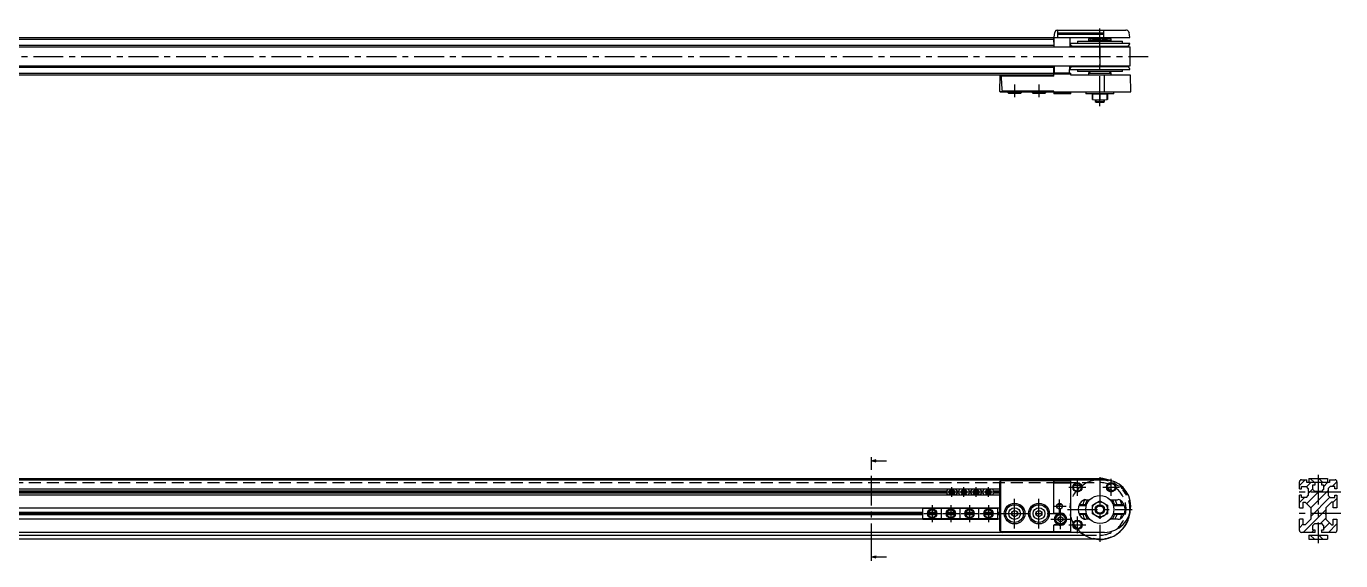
# Model space of a CAD drawing. Extents: x 0 to 1403, y -8 to 367.
# Drawn here: x 701 to 1403, y 82 to 367 of the extents above; entities that cross this region are included whole.
import ezdxf

# ---------------------------------------------------------------- set-up
doc = ezdxf.new("R2010")
doc.units = 0
doc.header["$LTSCALE"] = 0.5
for name, pattern in [('CENTER', [50.8, 31.75, -6.35, 6.35, -6.35]), ('DASHED', [19.05, 12.7, -6.35]), ('PHANTOM', [63.5, 31.75, -6.35, 6.35, -6.35, 6.35, -6.35])]:
    doc.linetypes.add(name, pattern=pattern)
for name, color, linetype in [('MSM_CENTER', 1, 'CENTER'), ('MSM_CONTINUOUS', 7, 'CONTINUOUS'), ('MSM_DASHED', 4, 'DASHED'), ('MSM_IMAGINARY', 6, 'PHANTOM'), ('MSM_NARROW', 5, 'CONTINUOUS')]:
    doc.layers.add(name, color=color, linetype=linetype)

msp = doc.modelspace()

# ---------------------------------------------------------------- linework, layer by layer
at = {"layer": 'MSM_CENTER'}
for p, q in [((1274.1, 324.2), (1274.1, 366.7)), ((247.9, 350.7), (1299.84, 350.7)), ((1228.6, 335.7), (1228.6, 328.95)), ((1241.6, 335.7), (1241.6, 328.95)), ((1152.18, 85.9), (1152.18, 133.1)), ((1274.1, 126.4), (1274.1, 92)), ((1390.6, 127.7), (1390.6, 91.3)), ((1195.1, 116), (1195.1, 121)), ((1201.6, 116), (1201.6, 121)), ((1208.1, 116), (1208.1, 121)), ((1214.6, 116), (1214.6, 121)), ((1257.6, 121), (1266.6, 121)), ((1262.1, 116.5), (1262.1, 125.5)), ((1275.6, 121), (1284.6, 121)), ((1280.1, 116.5), (1280.1, 125.5)), ((1197.6, 118.5), (1192.6, 118.5)), ((1204.1, 118.5), (1199.1, 118.5)), ((1210.6, 118.5), (1205.6, 118.5)), ((1217.1, 118.5), (1212.1, 118.5)), ((1228.6, 98.97), (1228.6, 115.03)), ((1241.6, 98.97), (1241.6, 115.03)), ((1252.6, 107.5), (1252.6, 114.5)), ((1402.6, 118.5), (1378.6, 118.5)), ((1180.1, 107), (1189.1, 107)), ((1184.6, 111.5), (1184.6, 102.5)), ((1190.1, 107), (1199.1, 107)), ((1194.6, 111.5), (1194.6, 102.5)), ((1200.1, 107), (1209.1, 107)), ((1204.6, 111.5), (1204.6, 102.5)), ((1210.1, 107), (1219.1, 107)), ((1214.6, 111.5), (1214.6, 102.5)), ((1220.58, 107), (1249.63, 107)), ((1249.1, 111), (1256.1, 111)), ((1253.1, 98.73), (1253.1, 109.27)), ((1256.9, 109.2), (1291.3, 109.2)), ((1262.1, 96.5), (1262.1, 105.5)), ((1402.6, 107), (1378.6, 107)), ((1247.85, 104), (1258.37, 104)), ((1257.6, 101), (1266.6, 101))]:
    msp.add_line(p, q, dxfattribs=at)
at = {"layer": 'MSM_CONTINUOUS'}
for p, q in [((1251.64, 364.7), (1250.7, 364.45)), ((1251.64, 363.22), (1251.64, 364.7)), ((1251.64, 364.7), (1287.87, 364.7)), ((1276.1, 364.7), (1276.1, 360.7)), ((1249.6, 359.7), (258.2, 359.7)), ((298.6, 360.7), (1290, 360.7)), ((1249.63, 362.25), (1249.6, 360.7)), ((1249.6, 360.7), (1249.6, 360.7)), ((1249.6, 360.7), (1249.6, 360.7)), ((1249.6, 360.7), (1249.6, 355.7)), ((1258.1, 360.5), (1249.6, 360.5)), ((1249.69, 355.7), (1249.6, 360.5)), ((1249.65, 362.26), (1249.63, 362.25)), ((1249.93, 363.22), (1249.65, 362.26)), ((1250.61, 364.45), (1249.9, 363.22)), ((1249.9, 363.22), (1249.93, 363.22)), ((1250.1, 360.7), (1250.1, 360.5)), ((1276.1, 364.45), (1250.61, 364.45)), ((1251.61, 360.7), (1251.65, 363.22)), ((1276.1, 362.25), (1251.63, 362.25)), ((1251.64, 363.22), (1276.1, 363.22)), ((1257.6, 360.7), (1257.6, 360.5)), ((1258.1, 360.5), (1258.01, 355.7)), ((1258.32, 357.7), (1289.89, 357.7)), ((1262.1, 358.7), (1262.1, 357.7)), ((1262.1, 358.7), (1286.1, 358.7)), ((1268.1, 360), (1268.1, 359.2)), ((1268.1, 360), (1280.1, 360)), ((1268.1, 359.2), (1280.1, 359.2)), ((1269.1, 358.93), (1269.1, 358.83)), ((1270.1, 360.7), (1270.1, 360)), ((1270.1, 359.1), (1270.1, 358.7)), ((1274.66, 359.1), (1270.1, 359.1)), ((1278.1, 359.1), (1275.85, 359.1)), ((1278.1, 360), (1278.1, 360.7)), ((1278.1, 358.7), (1278.1, 359.1)), ((1280.1, 359.2), (1280.1, 360)), ((1286.1, 357.7), (1286.1, 358.7)), ((1289, 364.45), (1288.76, 364.54)), ((1289, 364.45), (1289.71, 363.22)), ((1289.97, 362.22), (1289.71, 363.22)), ((1290, 360.7), (1289.97, 362.22)), ((257.9, 355.7), (1290.3, 355.7)), ((298.6, 356.7), (1249.6, 356.7)), ((1258.6, 356.2), (1258.6, 355.7)), ((1258.6, 356.2), (1289.6, 356.2)), ((1259.21, 356.2), (1259.21, 355.7)), ((1261.22, 356.2), (1261.22, 355.7)), ((1264.43, 356.2), (1264.43, 355.7)), ((1268.53, 356.2), (1268.53, 355.7)), ((1274.1, 355.7), (1274.1, 345.7)), ((1279.71, 355.7), (1279.71, 356.2)), ((1283.81, 355.7), (1283.81, 356.2)), ((1287, 355.7), (1287, 356.2)), ((1289, 355.7), (1289, 356.2)), ((1289.6, 355.7), (1289.6, 356.2)), ((1290.3, 345.7), (1290.3, 355.7)), ((257.9, 345.7), (1290.3, 345.7)), ((1249.6, 344.7), (298.6, 344.7)), ((1249.6, 340.7), (1249.6, 345.7)), ((1249.93, 341.9), (1249.86, 345.7)), ((1257.84, 345.7), (1257.77, 341.9)), ((1258.32, 343.7), (1289.89, 343.7)), ((1258.6, 345.7), (1258.6, 345.2)), ((1258.6, 345.2), (1289.6, 345.2)), ((1259.21, 345.7), (1259.21, 345.2)), ((1261.22, 345.7), (1261.22, 345.2)), ((1262.1, 343.7), (1262.1, 342.7)), ((1264.43, 345.7), (1264.43, 345.2)), ((1268.53, 345.7), (1268.53, 345.2)), ((1279.71, 345.2), (1279.71, 345.7)), ((1283.81, 345.2), (1283.81, 345.7)), ((1286.1, 342.7), (1286.1, 343.7)), ((1287, 345.2), (1287, 345.7)), ((1289, 345.2), (1289, 345.7)), ((1289.6, 345.2), (1289.6, 345.7)), ((1249.6, 340.7), (258.73, 340.7)), ((298.29, 341.7), (1258.6, 341.7)), ((1220.75, 340.21), (1220.61, 332.21)), ((1221.04, 340.65), (1220.75, 340.21)), ((1221.04, 340.65), (1221.45, 340.21)), ((1249.59, 340.21), (1221.45, 340.21)), ((1249.59, 340.21), (1249.61, 341.21)), ((1258.6, 341.21), (1249.61, 341.21)), ((1249.93, 341.9), (1257.77, 341.9)), ((1258.6, 340.7), (1258.6, 341.7)), ((1290.44, 340.7), (1258.6, 340.7)), ((1286.1, 342.7), (1262.1, 342.7)), ((1269.1, 342.7), (1268.1, 341.7)), ((1268.1, 341.7), (1268.1, 340.7)), ((1268.1, 341.7), (1280.1, 341.7)), ((1276.6, 331.7), (1276.6, 340.7)), ((1280.1, 341.7), (1279.1, 342.7)), ((1280.1, 340.7), (1280.1, 341.7)), ((1290.6, 331.7), (1290.44, 340.7)), ((1220.61, 332.21), (1221.04, 331.7)), ((1221.94, 332.21), (1221.04, 331.7)), ((1221.11, 331.7), (1290.6, 331.7)), ((1249.59, 332.21), (1221.94, 332.21)), ((1231.73, 330.95), (1225.48, 330.95)), ((1244.73, 330.95), (1238.48, 330.95)), ((1249.6, 331.7), (1249.59, 332.21)), ((1249.6, 331.7), (1249.62, 330.7)), ((1249.61, 331.19), (1258.6, 331.19)), ((1258.6, 330.7), (1249.62, 330.7)), ((1258.6, 330.7), (1258.6, 331.7)), ((1266.6, 331.7), (1266.6, 330.7)), ((1281.6, 330.7), (1266.6, 330.7)), ((1270.1, 330.54), (1272.1, 330.7)), ((1270.1, 327.66), (1270.1, 330.54)), ((1270.13, 330.54), (1270.13, 327.66)), ((1272.1, 330.7), (1274.07, 330.54)), ((1274.07, 327.66), (1274.07, 330.54)), ((1274.13, 330.54), (1274.07, 330.54)), ((1274.13, 330.54), (1276.1, 330.7)), ((1274.13, 330.54), (1274.13, 327.66)), ((1276.1, 330.7), (1278.1, 330.54)), ((1278.07, 327.66), (1278.07, 330.54)), ((1278.1, 330.54), (1278.1, 327.66)), ((1281.6, 330.7), (1281.6, 331.7)), ((1270.13, 327.66), (1270.1, 327.66)), ((1270.13, 327.66), (1272.1, 327.5)), ((1271.6, 327.54), (1271.6, 326.7)), ((1271.6, 326.7), (1272.1, 326.2)), ((1271.6, 326.7), (1276.6, 326.7)), ((1272.1, 327.5), (1274.07, 327.66)), ((1272.1, 327.5), (1276.1, 327.5)), ((1272.1, 326.2), (1276.1, 326.2)), ((1274.07, 327.66), (1274.13, 327.66)), ((1274.13, 327.66), (1276.1, 327.5)), ((1276.1, 327.5), (1278.07, 327.66)), ((1276.1, 326.2), (1276.6, 326.7)), ((1276.6, 326.7), (1276.6, 327.54)), ((1278.1, 327.66), (1278.07, 327.66)), ((1152.18, 133.1), (1152.18, 137.1)), ((1152.18, 135.1), (1154.68, 135.77)), ((1152.18, 135.1), (1160.18, 135.1)), ((1154.68, 134.43), (1152.18, 135.1)), ((274.1, 125.7), (1274.1, 125.7)), ((298.6, 125), (1276.6, 125)), ((301.6, 120.2), (1220.61, 120.2)), ((1192.91, 120.2), (1191.93, 118.5)), ((1194.24, 118.47), (1194.64, 119.23)), ((1194.64, 119.23), (1195.5, 119.27)), ((1195.5, 119.27), (1195.97, 118.53)), ((1198.28, 118.5), (1197.3, 120.2)), ((1199.41, 120.2), (1198.43, 118.5)), ((1204.78, 118.5), (1203.8, 120.2)), ((1205.91, 120.2), (1204.93, 118.5)), ((1211.28, 118.5), (1210.3, 120.2)), ((1212.41, 120.2), (1211.43, 118.5)), ((1213.74, 118.47), (1214.14, 119.23)), ((1214.14, 119.23), (1215, 119.27)), ((1215, 119.27), (1215.47, 118.53)), ((1217.78, 118.5), (1216.8, 120.2)), ((1220.61, 123.66), (1220.61, 98.34)), ((1221.11, 124.49), (1221.04, 124.56)), ((1221.11, 124.49), (1221.11, 97.51)), ((1249.6, 124.49), (1221.11, 124.49)), ((1249.59, 124.99), (1221.94, 124.99)), ((1249.6, 125), (1249.59, 124.99)), ((1249.6, 125), (1249.61, 124.99)), ((1249.6, 107.14), (1249.6, 124.49)), ((1249.61, 124.99), (1258.6, 124.99)), ((1249.62, 124.49), (1249.62, 123.74)), ((1258.6, 124.49), (1249.62, 124.49)), ((1249.62, 123.74), (1258.6, 123.74)), ((1249.62, 107.2), (1249.62, 123.24)), ((1258.6, 123.24), (1249.62, 123.24)), ((1258.6, 97), (1258.6, 125)), ((1263.91, 122), (1260.29, 122)), ((1263.91, 122.01), (1260.3, 122.01)), ((1380.6, 120.2), (1380.6, 124)), ((1380.6, 120.2), (1381.7, 120.2)), ((1381.6, 125), (1384.6, 125)), ((1381.7, 121.35), (1384.3, 121.35)), ((1381.7, 120.2), (1381.7, 121.35)), ((1385.3, 120.35), (1384.3, 121.35)), ((1384.6, 123.5), (1384.6, 125)), ((1396.6, 123.5), (1384.6, 123.5)), ((1385.3, 120.35), (1385.3, 119.02)), ((1385.6, 125.7), (1385.6, 123.5)), ((1385.6, 125.7), (1395.6, 125.7)), ((1387.75, 122.4), (1388.9, 122.4)), ((1387.75, 119.8), (1387.75, 122.4)), ((1387.75, 119.8), (1388.75, 118.8)), ((1388.9, 122.4), (1388.9, 123.5)), ((1392.3, 123.5), (1392.3, 122.4)), ((1392.3, 122.4), (1393.45, 122.4)), ((1392.45, 118.8), (1393.45, 119.8)), ((1393.45, 122.4), (1393.45, 119.8)), ((1395.6, 125.7), (1395.6, 123.5)), ((1396.9, 121.35), (1395.9, 120.35)), ((1395.9, 120.35), (1395.9, 119.02)), ((1396.6, 125), (1396.6, 123.5)), ((1396.6, 125), (1399.6, 125)), ((1399.5, 121.35), (1396.9, 121.35)), ((1399.5, 120.2), (1399.5, 121.35)), ((1400.6, 120.2), (1399.5, 120.2)), ((1400.6, 124), (1400.6, 120.2)), ((1192.23, 119.02), (301.6, 119.02)), ((1191.93, 118.5), (301.63, 118.5)), ((301.71, 117.98), (1192.23, 117.98)), ((1220.61, 116.8), (302.11, 116.8)), ((1191.93, 118.5), (1192.91, 116.8)), ((1194.7, 117.73), (1194.24, 118.47)), ((1195.56, 117.77), (1194.7, 117.73)), ((1195.97, 118.53), (1195.56, 117.77)), ((1197.3, 116.8), (1198.28, 118.5)), ((1198.73, 119.02), (1197.98, 119.02)), ((1197.98, 117.98), (1198.73, 117.98)), ((1198.43, 118.5), (1198.28, 118.5)), ((1198.43, 118.5), (1199.41, 116.8)), ((1202.83, 118.5), (1200.37, 118.5)), ((1202.72, 119.02), (1200.49, 119.02)), ((1200.49, 117.98), (1202.72, 117.98)), ((1203.8, 116.8), (1204.78, 118.5)), ((1205.23, 119.02), (1204.48, 119.02)), ((1204.48, 117.98), (1205.23, 117.98)), ((1204.93, 118.5), (1204.78, 118.5)), ((1204.93, 118.5), (1205.91, 116.8)), ((1209.33, 118.5), (1206.87, 118.5)), ((1209.22, 119.02), (1206.99, 119.02)), ((1206.99, 117.98), (1209.22, 117.98)), ((1210.3, 116.8), (1211.28, 118.5)), ((1211.73, 119.02), (1210.98, 119.02)), ((1210.98, 117.98), (1211.73, 117.98)), ((1211.43, 118.5), (1211.28, 118.5)), ((1211.43, 118.5), (1212.41, 116.8)), ((1214.2, 117.73), (1213.74, 118.47)), ((1215.06, 117.77), (1214.2, 117.73)), ((1215.47, 118.53), (1215.06, 117.77)), ((1216.8, 116.8), (1217.78, 118.5)), ((1220.61, 119.02), (1217.48, 119.02)), ((1217.48, 117.98), (1220.61, 117.98)), ((1220.61, 118.5), (1217.78, 118.5)), ((1268.51, 114.2), (1266.94, 114.2)), ((1270.13, 111.53), (1272.1, 112.66)), ((1272.1, 112.66), (1274.07, 113.8)), ((1274.13, 113.8), (1276.1, 112.66)), ((1276.1, 112.66), (1278.07, 111.53)), ((1283.26, 114.2), (1279.69, 114.2)), ((1282.18, 114.2), (1282.57, 113.5)), ((1380.6, 110), (1380.6, 116.8)), ((1381.7, 116.8), (1380.6, 116.8)), ((1381.7, 115.65), (1381.7, 116.8)), ((1384.3, 115.65), (1381.7, 115.65)), ((1382.6, 113), (1383.6, 113)), ((1382.6, 110), (1382.6, 113)), ((1386.6, 110), (1383.6, 113)), ((1384.3, 115.65), (1385.3, 116.65)), ((1385.3, 119.02), (1385.6, 118.5)), ((1385.6, 118.5), (1385.3, 117.98)), ((1385.3, 117.98), (1385.3, 116.65)), ((1390.08, 118.8), (1388.75, 118.8)), ((1390.6, 118.5), (1390.08, 118.8)), ((1391.12, 118.8), (1390.6, 118.5)), ((1392.45, 118.8), (1391.12, 118.8)), ((1397.6, 113), (1394.6, 110)), ((1395.9, 119.02), (1395.6, 118.5)), ((1395.6, 118.5), (1395.9, 117.98)), ((1395.9, 117.98), (1395.9, 116.65)), ((1395.9, 116.65), (1396.9, 115.65)), ((1396.9, 115.65), (1399.5, 115.65)), ((1398.6, 113), (1397.6, 113)), ((1398.6, 110), (1398.6, 113)), ((1399.5, 115.65), (1399.5, 116.8)), ((1399.5, 116.8), (1400.6, 116.8)), ((1400.6, 116.8), (1400.6, 110)), ((346.5, 110), (1220.61, 110)), ((1179.6, 107.52), (346.6, 107.52)), ((1179.6, 107), (346.6, 107)), ((346.6, 106.48), (1179.6, 106.48)), ((1179.6, 104), (1179.6, 110)), ((1219.6, 109.9), (1179.6, 109.9)), ((1219.6, 109.7), (1179.6, 109.7)), ((1186.67, 107), (1182.53, 107)), ((1186.6, 107.52), (1182.6, 107.52)), ((1182.6, 106.48), (1186.6, 106.48)), ((1189.6, 104), (1189.6, 110)), ((1196.67, 107), (1192.53, 107)), ((1196.6, 107.52), (1192.6, 107.52)), ((1192.6, 106.48), (1196.6, 106.48)), ((1199.6, 104), (1199.6, 110)), ((1206.67, 107), (1202.53, 107)), ((1206.6, 107.52), (1202.6, 107.52)), ((1202.6, 106.48), (1206.6, 106.48)), ((1209.6, 104), (1209.6, 110)), ((1216.67, 107), (1212.53, 107)), ((1216.6, 107.52), (1212.6, 107.52)), ((1212.6, 106.48), (1216.6, 106.48)), ((1219.6, 104), (1219.6, 110)), ((1220.61, 107.52), (1219.6, 107.52)), ((1220.61, 107), (1219.6, 107)), ((1219.6, 106.48), (1220.61, 106.48)), ((1227.1, 107.87), (1228.6, 108.73)), ((1227.1, 106.13), (1227.1, 107.87)), ((1228.6, 105.27), (1227.1, 106.13)), ((1228.6, 108.73), (1230.1, 107.87)), ((1230.1, 106.13), (1228.6, 105.27)), ((1230.1, 107.87), (1230.1, 106.13)), ((1240.1, 107.87), (1241.6, 108.73)), ((1240.1, 106.13), (1240.1, 107.87)), ((1241.6, 105.27), (1240.1, 106.13)), ((1241.6, 108.73), (1243.1, 107.87)), ((1243.1, 106.13), (1241.6, 105.27)), ((1243.1, 107.87), (1243.1, 106.13)), ((1249.6, 107.2), (1252.45, 107.2)), ((1249.8, 107), (1252.55, 107)), ((1251.45, 106.8), (1249.8, 106.8)), ((1253.93, 111.7), (1251.27, 111.7)), ((1251.45, 107), (1251.45, 106.8)), ((1251.85, 104.72), (1253.1, 105.44)), ((1252.45, 107.2), (1252.47, 107)), ((1252.47, 107), (1252.47, 107)), ((1252.55, 107), (1252.54, 107)), ((1253.1, 105.44), (1254.35, 104.72)), ((1267.03, 111.7), (1263.15, 111.7)), ((1263.15, 106.7), (1267.03, 106.7)), ((1266.7, 105.44), (1266.19, 106.7)), ((1267.48, 104.2), (1266.7, 105.44)), ((1270.1, 106.93), (1270.1, 111.47)), ((1272.1, 105.74), (1270.13, 106.87)), ((1274.07, 104.6), (1272.1, 105.74)), ((1276.1, 105.74), (1274.13, 104.6)), ((1278.07, 106.87), (1276.1, 105.74)), ((1278.1, 111.47), (1278.1, 106.93)), ((1287.06, 111.7), (1281.17, 111.7)), ((1281.17, 106.7), (1287.06, 106.7)), ((1290.06, 107.15), (1290.1, 107.19)), ((1290.1, 107.19), (1290.1, 107.29)), ((1380.6, 110), (1382.6, 110)), ((1386.6, 110), (1386.6, 107.52)), ((1386.6, 107.52), (1386.9, 107)), ((1386.9, 107), (1386.6, 106.48)), ((1386.6, 106.48), (1386.6, 104)), ((1394.6, 107.52), (1394.3, 107)), ((1394.3, 107), (1394.6, 106.48)), ((1394.6, 110), (1394.6, 107.52)), ((1394.6, 106.48), (1394.6, 104)), ((1400.6, 110), (1398.6, 110)), ((1220.61, 104), (346.6, 104)), ((1179.6, 104.3), (1219.6, 104.3)), ((1179.6, 104.1), (1219.6, 104.1)), ((1249.6, 97.51), (1249.6, 100.86)), ((1252.45, 100.8), (1249.6, 100.8)), ((1249.62, 97.51), (1249.62, 100.8)), ((1249.8, 101.2), (1251.45, 101.2)), ((1252.5, 101), (1249.8, 101)), ((1251.85, 103.28), (1251.85, 104.72)), ((1253.1, 102.56), (1251.85, 103.28)), ((1252.45, 100.8), (1252.45, 101)), ((1252.45, 100.8), (1252.49, 101)), ((1252.49, 101), (1252.45, 101)), ((1254.35, 103.28), (1253.1, 102.56)), ((1254.35, 104.72), (1254.35, 103.28)), ((1260.29, 100), (1261.03, 100)), ((1260.3, 99.99), (1261.03, 99.99)), ((1266.94, 104.2), (1268.51, 104.2)), ((1279.69, 104.2), (1283.26, 104.2)), ((1380.6, 98), (1380.6, 104)), ((1382.6, 104), (1380.6, 104)), ((1382.6, 101), (1382.6, 104)), ((1383.6, 101), (1382.6, 101)), ((1383.6, 101), (1386.6, 104)), ((1388.75, 101.7), (1387.75, 100.7)), ((1387.75, 98.1), (1387.75, 100.7)), ((1388.75, 101.7), (1390.08, 101.7)), ((1390.08, 101.7), (1390.6, 102)), ((1390.6, 102), (1391.12, 101.7)), ((1391.12, 101.7), (1392.45, 101.7)), ((1393.45, 100.7), (1392.45, 101.7)), ((1393.45, 100.7), (1393.45, 98.1)), ((1394.6, 104), (1397.6, 101)), ((1397.6, 101), (1398.6, 101)), ((1398.6, 101), (1398.6, 104)), ((1398.6, 104), (1400.6, 104)), ((1400.6, 104), (1400.6, 98)), ((1276.6, 97), (346.6, 97)), ((346.6, 95.5), (1265.87, 95.5)), ((1272.46, 93.3), (346.6, 93.3)), ((1221.04, 97.44), (1221.11, 97.51)), ((1221.11, 97.51), (1249.6, 97.51)), ((1221.94, 97.01), (1249.59, 97.01)), ((1249.59, 97.01), (1249.6, 97)), ((1249.6, 97), (1249.61, 97.01)), ((1249.61, 97.01), (1258.6, 97.01)), ((1249.62, 97.51), (1258.6, 97.51)), ((1388.9, 97), (1381.6, 97)), ((1385.6, 95.5), (1385.6, 93.3)), ((1385.6, 95.5), (1395.6, 95.5)), ((1385.6, 93.3), (1395.6, 93.3)), ((1388.9, 98.1), (1387.75, 98.1)), ((1388.9, 97), (1388.9, 98.1)), ((1393.45, 98.1), (1392.3, 98.1)), ((1392.3, 98.1), (1392.3, 97)), ((1399.6, 97), (1392.3, 97)), ((1395.6, 95.5), (1395.6, 93.3)), ((1152.18, 81.9), (1152.18, 85.9)), ((1152.18, 83.9), (1154.68, 84.57)), ((1152.18, 83.9), (1160.18, 83.9)), ((1154.68, 83.23), (1152.18, 83.9))]:
    msp.add_line(p, q, dxfattribs=at)
for centre, radius in [((1195.1, 118.5), 1.5), ((1195.1, 118.5), 1.19), ((1195.1, 118.5), 0.75), ((1201.6, 118.5), 1.23), ((1208.1, 118.5), 1.23), ((1214.6, 118.5), 1.5), ((1214.6, 118.5), 1.19), ((1214.6, 118.5), 0.75), ((1262.1, 121), 2.07), ((1280.1, 121), 2.07), ((1228.6, 107), 5.53), ((1228.6, 107), 5.51), ((1241.6, 107), 5.53), ((1241.6, 107), 5.51), ((1252.6, 111), 1.5), ((1274.1, 109.2), 7.5), ((1274.1, 109.2), 4), ((1184.6, 107), 2.07), ((1194.6, 107), 2.07), ((1204.6, 107), 2.07), ((1214.6, 107), 2.07), ((1228.6, 107), 4.75), ((1228.6, 107), 3.12), ((1228.6, 107), 1.5), ((1241.6, 107), 4.75), ((1241.6, 107), 3.12), ((1241.6, 107), 1.5), ((1253.1, 104), 3), ((1253.1, 104), 2.75), ((1253.1, 104), 2.45), ((1253.1, 104), 1.25), ((1274.1, 109.2), 2.5), ((1274.1, 109.2), 2), ((1262.1, 101), 2.07)]:
    msp.add_circle(centre, radius, dxfattribs=at)
for centre, radius, start, end in [((1287.85, 362.01), 2.69, 70.2004, 89.49109), ((1258.3, 360.5), 0.2, 90, 179), ((1258.32, 357.5), 0.2, 90, 188.84988), ((1269.44, 358.91), 0.336, 119.01834, 175.98222), ((1269.39, 358.95), 0.286, 183.52641, 239.84455), ((1269.33, 358.83), 0.224, 180.78161, 215.6414), ((1270.54, 358.81), 0.488, 127.60752, 144.02677), ((1270.9, 360.04), 1.07, 231.9781, 241.77648), ((1270.95, 359.23), 0.13, 270, 346.65764), ((1258.94, 434.52), 77.04, 280.21291, 282.13202), ((1254.92, 454.43), 97.4, 280.63886, 282.129), ((1254.83, 454.76), 97.85, 280.96266, 282.12677), ((1262.86, 299.98), 60.53, 75.94872, 78.05284), ((1260.53, 289.62), 71.05, 76.47926, 77.92786), ((1273.43, 371.13), 12.44, 284.65226, 286.37482), ((1274.26, 350.08), 9.5, 72.06573, 73.62895), ((1277.26, 359.23), 0.13, 193.34236, 270), ((1274.33, 347.93), 11.75, 71.98554, 73.63579), ((1276.77, 354.95), 4.31, 60.32249, 72.0048), ((1289.89, 357.5), 0.2, 351.15012, 90), ((1259.6, 357.7), 1.5, 188.84988, 270), ((1288.6, 357.7), 1.5, 270, 351.15012), ((1259.6, 343.7), 1.5, 90, 171.15012), ((1258.32, 343.9), 0.2, 171.15012, 270), ((1288.6, 343.7), 1.5, 8.84988, 90), ((1289.89, 343.9), 0.2, 270, 8.84988), ((1221.25, 340.2), 0.5, 90, 114.72155), ((1338.13, 343.31), 116.72, 181.52177, 185.45675), ((1250.13, 341.9), 0.2, 180.99806, 270.00323), ((1250.81, 341.9), 0.711, 180.13916, 196.18977), ((1256.89, 341.9), 0.711, 343.81023, 359.86084), ((1257.57, 341.9), 0.2, 269.99677, 359.00194), ((1221.11, 332.2), 0.5, 262.01421, 269.99997), ((1228.52, 334.6), 4.75, 217.63934, 230.22689), ((1228.69, 334.6), 4.75, 309.77311, 322.36066), ((1241.52, 334.6), 4.75, 217.63934, 230.22689), ((1241.69, 334.6), 4.75, 309.77311, 322.36066), ((1222.1, 123.5), 1.5, 96.23588, 173.76428), ((1242.32, 124.61), 7.29, 359.05088, 2.98362), ((1238.67, 124.55), 10.95, 359.67423, 2.29117), ((1256.77, 123.49), 7.16, 177.99794, 182.00068), ((1274.1, 109.2), 15.98, 128.88846, 142.07447), ((1274.1, 109.2), 15.98, 81.28571, 98.71429), ((1274.1, 109.5), 16.2, 68.46504, 90), ((1276.6, 111), 14, 270, 90), ((1274.1, 109.2), 12, 55.51715, 70.57849), ((1381.6, 124), 1, 90, 180), ((1399.6, 124), 1, 0, 90), ((1268.6, 109.2), 6, 123.55731, 236.44269), ((1274.1, 109.2), 9.5, 146.46371, 164.74248), ((1266.11, 112.95), 1.5, 56.44269, 123.55731), ((1274.1, 109.2), 8.3, 142.95733, 162.47002), ((1274.1, 109.2), 4.6, 89.59185, 90.40815), ((1274.1, 109.2), 8.3, 17.53139, 37.04179), ((1274.1, 109.2), 9.5, 15.25617, 26.92371), ((1284.09, 112.95), 1.5, 56.44269, 123.55731), ((1281.6, 109.2), 6, 303.55731, 56.44269), ((1274.1, 109.2), 12, 12.02509, 24.14632), ((1250.11, 107.21), 0.515, 187.0774, 232.35254), ((1249.82, 107.2), 0.2, 179.73243, 266.13049), ((1251.82, 106.83), 2.03, 175.17329, 180.83274), ((1253.1, 104), 3.25, 120.47721, 239.52279), ((1253.1, 104), 3.05, 100.63808, 239.52256), ((1253.4, 99.25), 7.8, 96.21734, 104.42437), ((1253.1, 104), 3.27, 258.43157, 101.56843), ((1253.1, 104), 3.07, 258.431, 101.9416), ((1274.1, 109.2), 15.98, 229.75051, 350.22705), ((1274.1, 109.2), 9.5, 195.25752, 213.53629), ((1274.1, 109.2), 4.6, 149.59185, 150.40815), ((1274.1, 109.2), 4.6, 209.59185, 210.40815), ((1274.1, 109.2), 4.6, 29.59185, 30.40815), ((1274.1, 109.2), 4.6, 329.59185, 330.40815), ((1274.1, 109.2), 8.3, 322.95733, 342.47002), ((1274.1, 109.2), 9.5, 328.24314, 344.74248), ((1274.1, 109.2), 12, 335.85315, 347.9753), ((1274.1, 109.5), 16.2, 313.71898, 353.46248), ((1222.1, 98.5), 1.5, 186.22845, 263.8657), ((1250.11, 100.79), 0.515, 127.65399, 172.91607), ((1249.82, 100.8), 0.199, 93.76247, 180.37311), ((1251.83, 101.17), 2.03, 179.17138, 184.82267), ((549.73, 514.26), 814.27, 329.51725, 329.53132), ((1253.06, 106.78), 5.8, 253.9168, 264.82373), ((1253.17, 104.13), 3.19, 239.59411, 258.54864), ((1274.1, 109.2), 15.98, 208.8081, 219.8841), ((1266.11, 105.45), 1.5, 236.44269, 303.55731), ((1274.1, 109.2), 4.6, 269.59185, 270.40815), ((1284.09, 105.45), 1.5, 236.44269, 303.55731), ((1242.25, 97.39), 7.35, 357.0345, 0.93101), ((1238.55, 97.45), 11.06, 357.72189, 0.31134), ((1381.6, 98), 1, 180, 270), ((1399.6, 98), 1, 270, 0)]:
    msp.add_arc(centre, radius, start, end, dxfattribs=at)
at = {"layer": 'MSM_DASHED'}
for p, q in [((274.1, 123.5), (1274.1, 123.5)), ((1265.87, 95.5), (1274.1, 95.5)), ((1272.46, 93.3), (1274.11, 93.3))]:
    msp.add_line(p, q, dxfattribs=at)
for radius, start, end in [(14, 270, 90), (16.2, 353.46248, 68.46504), (16.2, 270, 313.71897)]:
    msp.add_arc((1274.1, 109.5), radius, start, end, dxfattribs=at)
at = {"layer": 'MSM_IMAGINARY'}
msp.add_circle((1274.1, 109.2), 15.91, dxfattribs=at)
at = {"layer": 'MSM_NARROW'}
for p, q in [((1272.03, 327.51), (1272.03, 326.27)), ((1276.17, 327.51), (1276.17, 326.27)), ((1380.6, 121.94), (1383.66, 125)), ((1384.4, 121.25), (1386.65, 123.5)), ((1385.3, 117.66), (1387.75, 120.11)), ((1388.55, 123.5), (1386.35, 125.7)), ((1386.6, 109.98), (1395.9, 119.28)), ((1393.04, 123.5), (1390.84, 125.7)), ((1393.45, 121.32), (1395.63, 123.5)), ((1395.6, 125.43), (1395.33, 125.7)), ((1396.6, 124.47), (1397.13, 125)), ((1397.97, 121.35), (1400.6, 123.98)), ((1380.6, 112.96), (1383.29, 115.65)), ((1384.36, 112.23), (1390.67, 118.54)), ((1386.6, 105.49), (1396.83, 115.72)), ((1398.6, 113), (1400.6, 115)), ((1262.97, 111.27), (1266.89, 111.27)), ((1262.97, 107.13), (1266.89, 107.13)), ((1281.31, 111.27), (1287.23, 111.27)), ((1281.31, 107.13), (1287.23, 107.13)), ((1382.13, 110), (1382.6, 110.47)), ((1382.6, 97), (1394.6, 109)), ((1400.09, 110), (1400.6, 110.51)), ((1380.6, 103.98), (1380.62, 104)), ((1380.6, 99.49), (1382.6, 101.49)), ((1391.79, 101.7), (1394.6, 104.51)), ((1393.45, 98.87), (1396.59, 102.01)), ((1396.07, 97), (1400.6, 101.53)), ((1388.55, 93.3), (1386.35, 95.5)), ((1387.09, 97), (1388.19, 98.1)), ((1393.04, 93.3), (1390.84, 95.5)), ((1392.3, 97.72), (1392.68, 98.1)), ((1395.6, 95.23), (1395.33, 95.5))]:
    msp.add_line(p, q, dxfattribs=at)
for centre, radius in [((1195.1, 118.5), 1.23), ((1201.6, 118.5), 1.5), ((1208.1, 118.5), 1.5), ((1214.6, 118.5), 1.23), ((1262.1, 121), 2.5), ((1280.1, 121), 2.5), ((1184.6, 107), 2.5), ((1194.6, 107), 2.5), ((1204.6, 107), 2.5), ((1214.6, 107), 2.5), ((1274.1, 109.2), 2.07), ((1262.1, 101), 2.5)]:
    msp.add_circle(centre, radius, dxfattribs=at)

doc.saveas('drawing.dxf')
